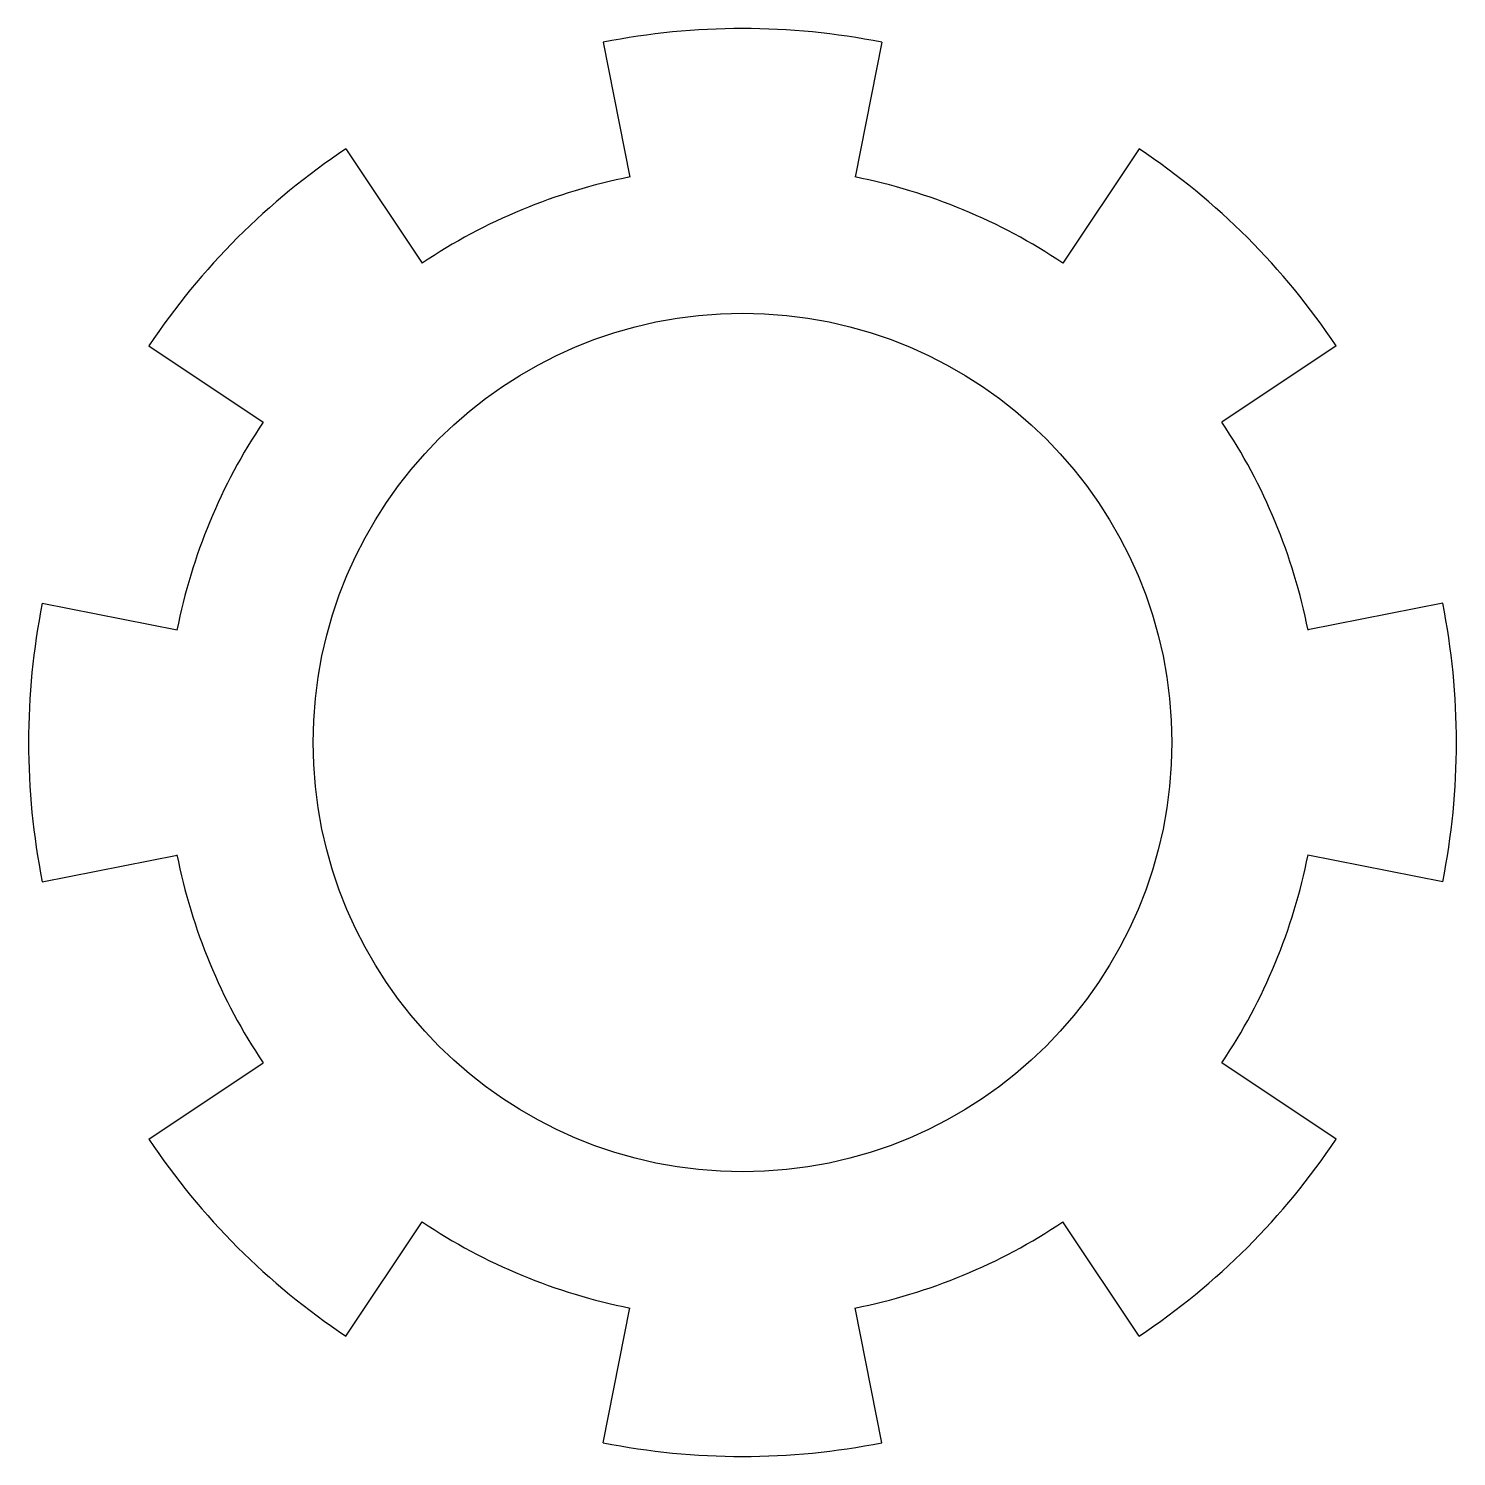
# Model space of a CAD drawing. Extents: x -1.04 to 1.04, y -1.04 to 1.04.
import ezdxf

# ---------------------------------------------------------------- set-up
doc = ezdxf.new("R2010")
doc.units = 0
doc.header["$MEASUREMENT"] = 0
doc.layers.add('MODELSKETCH_VISIBLE', color=7, linetype='CONTINUOUS')

msp = doc.modelspace()

# ---------------------------------------------------------------- linework, layer by layer
at = {"layer": 'MODELSKETCH_VISIBLE'}
for p, q in [((-0.2028, 1.0195), (-0.1638, 0.8233)), ((0.2028, 1.0195), (0.1638, 0.8233)), ((-0.5775, 0.8643), (-0.4664, 0.698)), ((0.5775, 0.8643), (0.4664, 0.698)), ((-0.8643, 0.5775), (-0.698, 0.4664)), ((0.8643, 0.5775), (0.698, 0.4664)), ((-1.0195, 0.2028), (-0.8233, 0.1638)), ((1.0195, 0.2028), (0.8233, 0.1638)), ((-1.0195, -0.2028), (-0.8233, -0.1638)), ((1.0195, -0.2028), (0.8233, -0.1638)), ((-0.8643, -0.5775), (-0.698, -0.4664)), ((0.8643, -0.5775), (0.698, -0.4664)), ((-0.5775, -0.8643), (-0.4664, -0.698)), ((0.5775, -0.8643), (0.4664, -0.698)), ((-0.2028, -1.0195), (-0.1638, -0.8233)), ((0.2028, -1.0195), (0.1638, -0.8233))]:
    msp.add_line(p, q, dxfattribs=at)
msp.add_circle((0, 0), 0.625, dxfattribs=at)
for radius, start, end in [(1.0395, 78.75, 101.25), (1.0395, 123.75, 146.25), (1.0395, 33.75, 56.25), (0.8395, 101.25, 123.75), (0.8395, 56.25, 78.75), (0.8395, 146.25, 168.75), (0.8395, 11.25, 33.75), (1.0395, 168.75, 191.25), (1.0395, 348.75, 11.25), (0.8395, 191.25, 213.75), (0.8395, 326.25, 348.75), (1.0395, 213.75, 236.25), (1.0395, 303.75, 326.25), (0.8395, 236.25, 258.75), (0.8395, 281.25, 303.75), (1.0395, 258.75, 281.25)]:
    msp.add_arc((0, 0), radius, start, end, dxfattribs=at)

doc.saveas('drawing.dxf')
